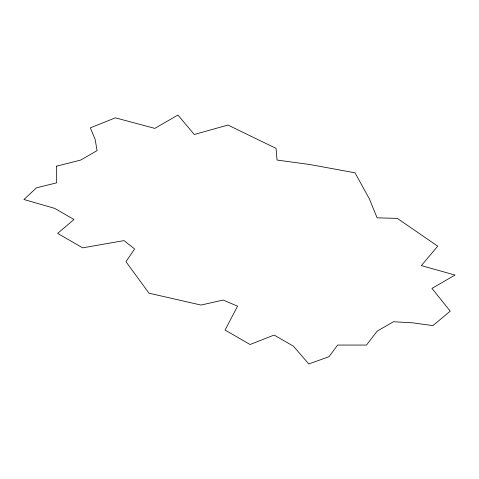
<?xml version="1.0" encoding="UTF-8"?>
<svg xmlns="http://www.w3.org/2000/svg" width="479" height="479" viewBox="0 0 479 479"><rect width="100%" height="100%" fill="white"/><g stroke="black" fill="none" stroke-linecap="round" stroke-linejoin="round"><path stroke-width="0.72" d="M56.666 166.165L56.666 182.834L36.458 187.834L23.95 199.498L54.744 208.389L73.988 219.502L57.63 233.387L82.651 247.835L124.025 240.614L134.611 248.942L125.953 261.726L149.023 293.196L201.006 305.057L223.142 300.058L237.572 306.171L225.064 330.055L250.086 344.503L274.144 335.055L293.387 346.167L308.781 363.944L328.989 356.723L337.653 345.06L366.519 345.06L377.105 331.169L393.463 321.726L412.712 322.834L432.92 325.612L450.236 311.17L431.956 288.388L455.05 275.054L421.37 265.611L437.728 246.164L397.313 218.388L377.105 217.831L369.405 198.941L355.005 172.811L309.745 164.501L277.03 160.052L276.066 148.388L227.956 125.055L194.276 134.497L177.913 115.056L154.819 128.39L115.367 117.834L90.345 127.833L95.159 139.497L97.081 150.61L80.723 160.052L56.666 166.165"/></g></svg>
